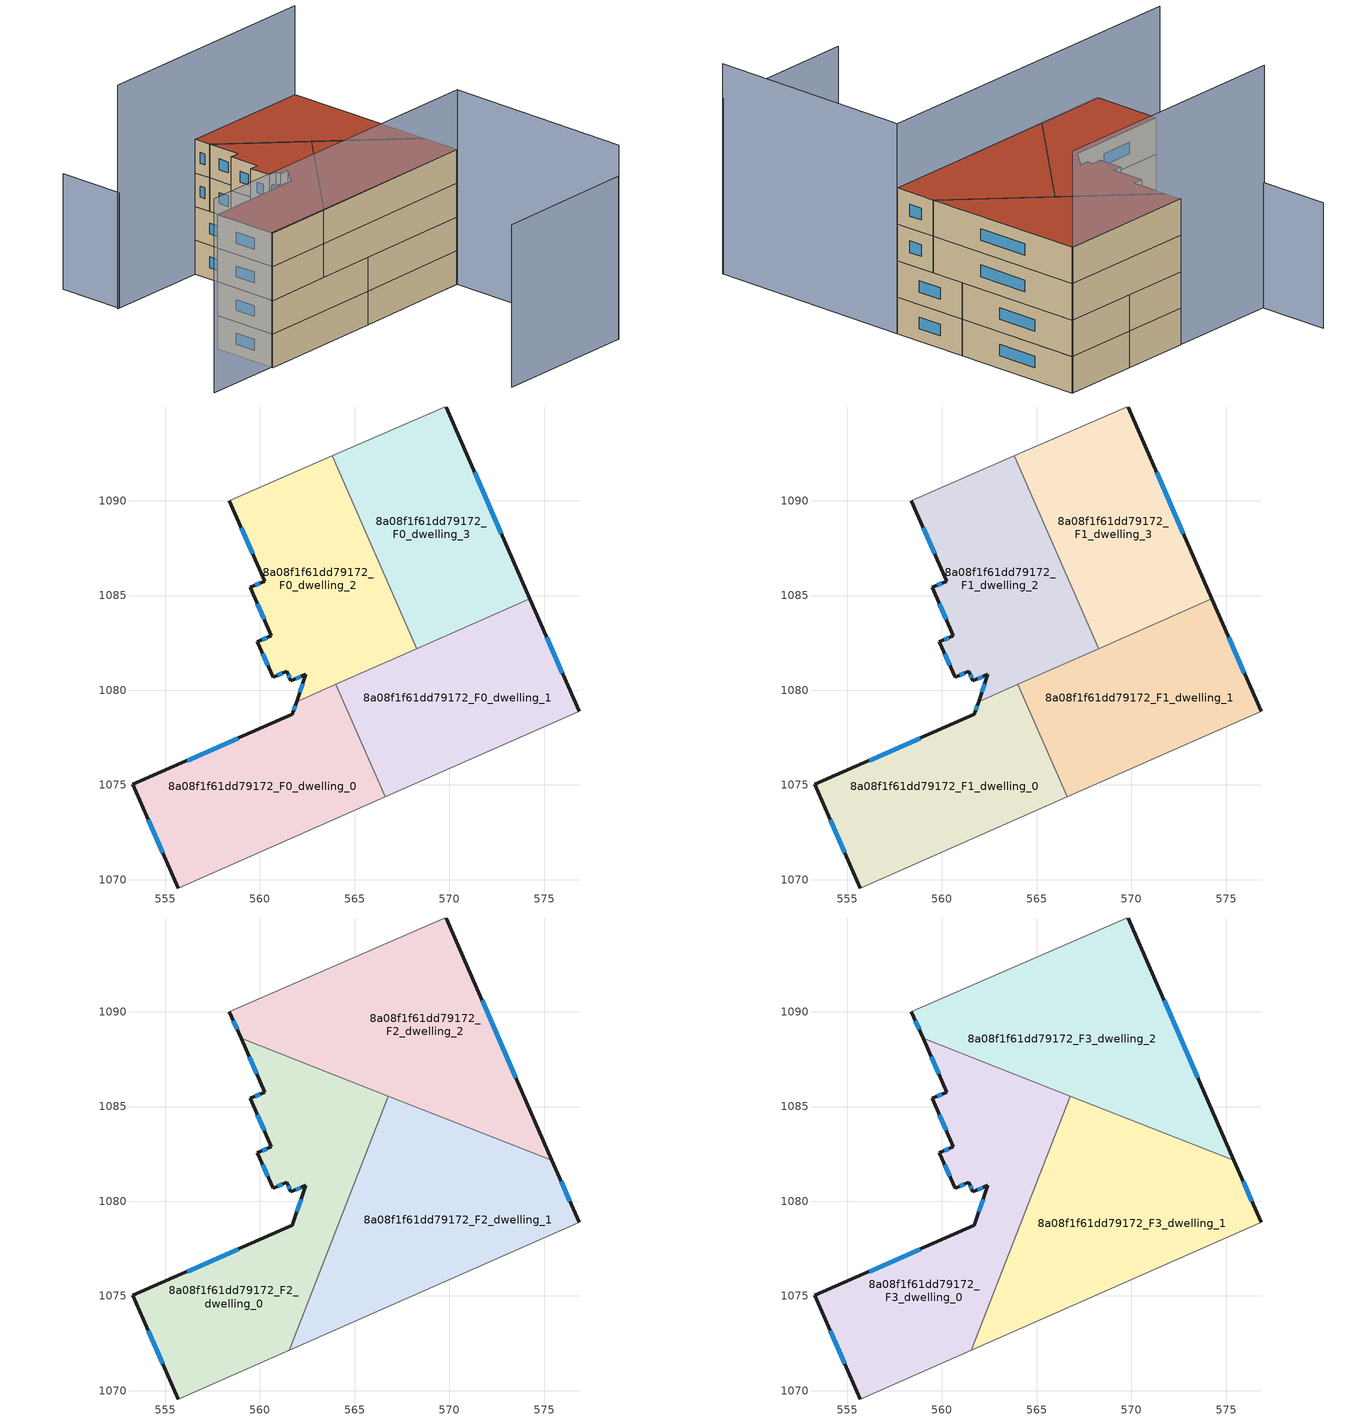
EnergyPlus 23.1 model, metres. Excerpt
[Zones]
8a08f1f61dd79172_F0_dwelling_0
 floor ground (EU_floor_Construction): 564.01,1080.32 566.62,1074.38 555.7,1069.56 553.29,1075.03 561.71,1078.72 561.94,1079.41 z0
 wall outside (EU_wall_Construction): 561.94,1079.41 561.71,1078.72 553.29,1075.03 555.7,1069.56 z0:3
 wall to 8a08f1f61dd79172_F0_dwelling_1 (EU_wall_Construction): 566.62,1074.38 564.01,1080.32 z0:3
 wall adiabatic (EU_wall_Construction): 555.7,1069.56 566.62,1074.38 z0:3
 wall to 8a08f1f61dd79172_F0_dwelling_2 (EU_wall_Construction): 564.01,1080.32 561.94,1079.41 z0:3
 window (EU_Window_Construction): 554.11,1073.17 554.88,1071.42 / 558.85,1077.47 556.16,1076.29 / 561.86,1079.17 561.79,1078.96 z1.02:1.98
8a08f1f61dd79172_F0_dwelling_1
 floor ground (EU_floor_Construction): 574.26,1084.82 576.85,1078.89 576.81,1078.87 566.62,1074.38 564.01,1080.32 z0
 wall outside (EU_wall_Construction): 576.85,1078.89 574.26,1084.82 z0:3
 wall adiabatic (EU_wall_Construction): 566.62,1074.38 576.81,1078.87 576.85,1078.89 z0:3
 wall to 8a08f1f61dd79172_F0_dwelling_3 (EU_wall_Construction): 574.26,1084.82 568.28,1082.2 z0:3
 wall to 8a08f1f61dd79172_F0_dwelling_2 (EU_wall_Construction): 568.28,1082.2 564.01,1080.32 z0:3
 window (EU_Window_Construction): 575.97,1080.91 575.14,1082.8 z1.02:1.98
8a08f1f61dd79172_F0_dwelling_2
 floor ground (EU_floor_Construction): 563.81,1092.37 568.28,1082.2 561.94,1079.41 562.41,1080.83 561.64,1080.5 561.42,1081 560.69,1080.68 559.87,1082.55 560.61,1082.87 559.48,1085.42 560.25,1085.76 558.38,1090.01 z0
 wall outside (EU_wall_Construction): 558.38,1090.01 560.25,1085.76 559.48,1085.42 560.61,1082.87 559.87,1082.55 560.69,1080.68 561.42,1081 561.64,1080.5 562.41,1080.83 561.94,1079.41 z0:3
 wall to 8a08f1f61dd79172_F0_dwelling_3 (EU_wall_Construction): 568.28,1082.2 563.81,1092.37 z0:3
 wall adiabatic (EU_wall_Construction): 563.81,1092.37 558.38,1090.01 z0:3
 window (EU_Window_Construction): 562.25,1080.35 562.1,1079.89 / 561.9,1080.62 562.15,1080.72 / 561.49,1080.83 561.56,1080.67 / 560.94,1080.79 561.17,1080.89 / 560.15,1081.92 560.42,1081.32 / 560.36,1082.76 560.12,1082.66 / 559.87,1084.56 560.22,1083.74 / 559.99,1085.64 559.74,1085.54 / 559.02,1088.57 559.61,1087.21 z1.02:1.98
8a08f1f61dd79172_F0_dwelling_3
 floor ground (EU_floor_Construction): 569.83,1094.95 574.26,1084.82 568.28,1082.2 563.81,1092.37 569.74,1094.94 z0
 wall outside (EU_wall_Construction): 574.26,1084.82 569.83,1094.95 z0:3
 wall adiabatic (EU_wall_Construction): 569.83,1094.95 569.74,1094.94 563.81,1092.37 z0:3
 window (EU_Window_Construction): 572.75,1088.27 571.33,1091.51 z1.02:1.98
8a08f1f61dd79172_F1_dwelling_0
 floor to 8a08f1f61dd79172_F0_dwelling_0 (EU_floor_Construction): 564.01,1080.32 566.62,1074.38 555.7,1069.56 553.29,1075.03 561.71,1078.72 561.94,1079.41 z3
 wall outside (EU_wall_Construction): 561.94,1079.41 561.71,1078.72 553.29,1075.03 555.7,1069.56 z3:6
 wall to 8a08f1f61dd79172_F1_dwelling_1 (EU_wall_Construction): 566.62,1074.38 564.01,1080.32 z3:6
 wall adiabatic (EU_wall_Construction): 555.7,1069.56 566.62,1074.38 z3:6
 wall to 8a08f1f61dd79172_F1_dwelling_2 (EU_wall_Construction): 564.01,1080.32 561.94,1079.41 z3:6
 window (EU_Window_Construction): 554.11,1073.17 554.88,1071.42 / 558.85,1077.47 556.16,1076.29 / 561.86,1079.17 561.79,1078.96 z4.02:4.98
8a08f1f61dd79172_F1_dwelling_1
 floor to 8a08f1f61dd79172_F0_dwelling_1 (EU_floor_Construction): 574.26,1084.82 576.85,1078.89 576.81,1078.87 566.62,1074.38 564.01,1080.32 z3
 wall outside (EU_wall_Construction): 576.85,1078.89 574.26,1084.82 z3:6
 wall adiabatic (EU_wall_Construction): 566.62,1074.38 576.81,1078.87 576.85,1078.89 z3:6
 wall to 8a08f1f61dd79172_F1_dwelling_3 (EU_wall_Construction): 574.26,1084.82 568.28,1082.2 z3:6
 wall to 8a08f1f61dd79172_F1_dwelling_2 (EU_wall_Construction): 568.28,1082.2 564.01,1080.32 z3:6
 window (EU_Window_Construction): 575.97,1080.91 575.14,1082.8 z4.02:4.98
8a08f1f61dd79172_F1_dwelling_2
 floor to 8a08f1f61dd79172_F0_dwelling_2 (EU_floor_Construction): 563.81,1092.37 568.28,1082.2 561.94,1079.41 562.41,1080.83 561.64,1080.5 561.42,1081 560.69,1080.68 559.87,1082.55 560.61,1082.87 559.48,1085.42 560.25,1085.76 558.38,1090.01 z3
 wall outside (EU_wall_Construction): 558.38,1090.01 560.25,1085.76 559.48,1085.42 560.61,1082.87 559.87,1082.55 560.69,1080.68 561.42,1081 561.64,1080.5 562.41,1080.83 561.94,1079.41 z3:6
 wall to 8a08f1f61dd79172_F1_dwelling_3 (EU_wall_Construction): 568.28,1082.2 563.81,1092.37 z3:6
 wall adiabatic (EU_wall_Construction): 563.81,1092.37 558.38,1090.01 z3:6
 window (EU_Window_Construction): 562.25,1080.35 562.1,1079.89 / 561.9,1080.62 562.15,1080.72 / 561.49,1080.83 561.56,1080.67 / 560.94,1080.79 561.17,1080.89 / 560.15,1081.92 560.42,1081.32 / 560.36,1082.76 560.12,1082.66 / 559.87,1084.56 560.22,1083.74 / 559.99,1085.64 559.74,1085.54 / 559.02,1088.57 559.61,1087.21 z4.02:4.98
8a08f1f61dd79172_F1_dwelling_3
 floor to 8a08f1f61dd79172_F0_dwelling_3 (EU_floor_Construction): 569.83,1094.95 574.26,1084.82 568.28,1082.2 563.81,1092.37 569.74,1094.94 z3
 wall outside (EU_wall_Construction): 574.26,1084.82 569.83,1094.95 z3:6
 wall adiabatic (EU_wall_Construction): 569.83,1094.95 569.74,1094.94 563.81,1092.37 z3:6
 window (EU_Window_Construction): 572.75,1088.27 571.33,1091.51 z4.02:4.98
 ceiling adiabatic (EU_roof_Construction): 571.61,1083.66 566.81,1085.54 568.28,1082.2 z6
8a08f1f61dd79172_F2_dwelling_0
 floor to 8a08f1f61dd79172_F1_dwelling_0 (EU_floor_Construction): 564.01,1080.32 564.4,1079.44 561.54,1072.14 555.7,1069.56 553.29,1075.03 561.71,1078.72 561.94,1079.41 z6
 floor to 8a08f1f61dd79172_F1_dwelling_2 (EU_floor_Construction): 566.79,1085.55 564.89,1080.71 561.94,1079.41 562.41,1080.83 561.64,1080.5 561.42,1081 560.69,1080.68 559.87,1082.55 560.61,1082.87 559.48,1085.42 560.25,1085.76 559.01,1088.59 z6
 floor to 8a08f1f61dd79172_F1_dwelling_1 (EU_floor_Construction): 564.89,1080.71 564.4,1079.44 564.01,1080.32 z6
 wall outside (EU_wall_Construction): 559.01,1088.59 560.25,1085.76 559.48,1085.42 560.61,1082.87 559.87,1082.55 560.69,1080.68 561.42,1081 561.64,1080.5 562.41,1080.83 561.71,1078.72 553.29,1075.03 555.7,1069.56 z6:9
 wall to 8a08f1f61dd79172_F2_dwelling_1 (EU_wall_Construction): 561.54,1072.14 566.79,1085.55 z6:9
 wall adiabatic (EU_wall_Construction): 555.7,1069.56 561.54,1072.14 z6:9
 wall to 8a08f1f61dd79172_F2_dwelling_2 (EU_wall_Construction): 566.79,1085.55 559.01,1088.59 z6:9
 window (EU_Window_Construction): 559.99,1085.64 559.74,1085.54 / 559.43,1087.63 559.82,1086.72 / 554.11,1073.17 554.88,1071.42 / 558.85,1077.47 556.16,1076.29 / 562.17,1080.12 561.95,1079.44 / 561.9,1080.62 562.15,1080.72 / 561.49,1080.83 561.56,1080.67 / 560.94,1080.79 561.17,1080.89 / 560.15,1081.92 560.42,1081.32 / 560.36,1082.76 560.12,1082.66 / 559.87,1084.56 560.22,1083.74 z7.02:7.98
8a08f1f61dd79172_F2_dwelling_1
 floor to 8a08f1f61dd79172_F1_dwelling_1 (EU_floor_Construction): 575.42,1082.18 576.85,1078.89 576.81,1078.87 566.62,1074.38 564.4,1079.44 564.89,1080.71 571.61,1083.66 z6
 floor to 8a08f1f61dd79172_F1_dwelling_0 (EU_floor_Construction): 564.4,1079.44 566.62,1074.38 561.54,1072.14 z6
 floor to 8a08f1f61dd79172_F1_dwelling_2 (EU_floor_Construction): 566.81,1085.54 568.28,1082.2 564.89,1080.71 566.79,1085.55 z6
 floor adiabatic (EU_floor_Construction): 571.61,1083.66 568.28,1082.2 566.81,1085.54 z6
 wall outside (EU_wall_Construction): 576.85,1078.89 575.42,1082.17 z6:9
 wall adiabatic (EU_wall_Construction): 561.54,1072.14 576.81,1078.87 576.85,1078.89 z6:9
 wall to 8a08f1f61dd79172_F2_dwelling_2 (EU_wall_Construction): 575.42,1082.17 566.79,1085.55 z6:9
 window (EU_Window_Construction): 576.36,1080.01 575.91,1081.06 z7.02:7.98
8a08f1f61dd79172_F2_dwelling_2
 floor to 8a08f1f61dd79172_F1_dwelling_2 (EU_floor_Construction): 563.81,1092.37 566.81,1085.54 559.01,1088.59 558.38,1090.01 z6
 floor to 8a08f1f61dd79172_F1_dwelling_3 (EU_floor_Construction): 569.83,1094.95 574.26,1084.82 571.61,1083.66 566.81,1085.54 563.81,1092.37 569.74,1094.94 z6
 floor to 8a08f1f61dd79172_F1_dwelling_1 (EU_floor_Construction): 574.26,1084.82 575.42,1082.18 571.61,1083.66 z6
 wall outside (EU_wall_Construction): 575.42,1082.17 569.83,1094.95 / 558.38,1090.01 559.01,1088.59 z6:9
 wall adiabatic (EU_wall_Construction): 569.83,1094.95 569.74,1094.94 558.38,1090.01 z6:9
 window (EU_Window_Construction): 573.51,1086.52 571.73,1090.6 / 558.59,1089.53 558.79,1089.08 z7.02:7.98
8a08f1f61dd79172_F3_dwelling_0
 floor to 8a08f1f61dd79172_F2_dwelling_0 (EU_floor_Construction): 566.79,1085.55 561.54,1072.14 555.7,1069.56 553.29,1075.03 561.71,1078.72 562.41,1080.83 561.64,1080.5 561.42,1081 560.69,1080.68 559.87,1082.55 560.61,1082.87 559.48,1085.42 560.25,1085.76 559.01,1088.59 z9
 wall outside (EU_wall_Construction): 559.01,1088.59 560.25,1085.76 559.48,1085.42 560.61,1082.87 559.87,1082.55 560.69,1080.68 561.42,1081 561.64,1080.5 562.41,1080.83 561.71,1078.72 553.29,1075.03 555.7,1069.56 z9:12
 wall to 8a08f1f61dd79172_F3_dwelling_1 (EU_wall_Construction): 561.54,1072.14 566.79,1085.55 z9:12
 wall adiabatic (EU_wall_Construction): 555.7,1069.56 561.54,1072.14 z9:12
 wall to 8a08f1f61dd79172_F3_dwelling_2 (EU_wall_Construction): 566.79,1085.55 559.01,1088.59 z9:12
 window (EU_Window_Construction): 559.99,1085.64 559.74,1085.54 / 559.43,1087.63 559.82,1086.72 / 554.11,1073.17 554.88,1071.42 / 558.85,1077.47 556.16,1076.29 / 562.17,1080.12 561.95,1079.44 / 561.9,1080.62 562.15,1080.72 / 561.49,1080.83 561.56,1080.67 / 560.94,1080.79 561.17,1080.89 / 560.15,1081.92 560.42,1081.32 / 560.36,1082.76 560.12,1082.66 / 559.87,1084.56 560.22,1083.74 z10.02:10.98
 roof outside (EU_roof_Construction): 561.54,1072.14 566.79,1085.55 559.01,1088.59 560.25,1085.76 559.48,1085.42 560.61,1082.87 559.87,1082.55 560.69,1080.68 561.42,1081 561.64,1080.5 562.41,1080.83 561.71,1078.72 553.29,1075.03 555.7,1069.56 z12
8a08f1f61dd79172_F3_dwelling_1
 floor to 8a08f1f61dd79172_F2_dwelling_1 (EU_floor_Construction): 575.42,1082.17 576.85,1078.89 576.81,1078.87 561.54,1072.14 566.79,1085.55 z9
 wall outside (EU_wall_Construction): 576.85,1078.89 575.42,1082.17 z9:12
 wall adiabatic (EU_wall_Construction): 561.54,1072.14 576.81,1078.87 576.85,1078.89 z9:12
 wall to 8a08f1f61dd79172_F3_dwelling_2 (EU_wall_Construction): 575.42,1082.17 566.79,1085.55 z9:12
 window (EU_Window_Construction): 576.36,1080.01 575.91,1081.06 z10.02:10.98
 roof outside (EU_roof_Construction): 576.81,1078.87 576.85,1078.89 575.42,1082.17 566.79,1085.55 561.54,1072.14 z12
8a08f1f61dd79172_F3_dwelling_2
 floor to 8a08f1f61dd79172_F2_dwelling_2 (EU_floor_Construction): 569.83,1094.95 575.42,1082.17 559.01,1088.59 558.38,1090.01 569.74,1094.94 z9
 wall outside (EU_wall_Construction): 575.42,1082.17 569.83,1094.95 / 558.38,1090.01 559.01,1088.59 z9:12
 wall adiabatic (EU_wall_Construction): 569.83,1094.95 569.74,1094.94 558.38,1090.01 z9:12
 window (EU_Window_Construction): 573.51,1086.52 571.73,1090.6 / 558.59,1089.53 558.79,1089.08 z10.02:10.98
 roof outside (EU_roof_Construction): 575.42,1082.17 569.83,1094.95 569.74,1094.94 558.38,1090.01 559.01,1088.59 z12
shading: 569.77,1094.94 549.53,1086.18 z0:19.9; 547.26,1091.76 549.67,1086.22 z0:10.3; 571.63,1057.48 583.81,1062.83 z0:14.5; 549.13,1066.88 576.86,1078.89 / 576.86,1078.89 583.83,1062.77 z0:17.3
[Building]
EU S2 Campaign: North Axis=0; Terrain=City; Solar Distribution=FullExterior
[Site:Location]
Vienna: Latitude=48; Longitude=16.5; Time Zone=1; Elevation=183
[SizingPeriod:WeatherFileDays]
AnnualSizingPeriod: Begin Month=1; Begin Day of Month=1; End Month=12; End Day of Month=31; Day of Week for Start Day=Monday; Use Weather File Daylight Saving Period=No; Use Weather File Rain and Snow Indicators=No
[MATERIAL]
EU_InternalMass_Material: Roughness=MediumRough; Thickness=0.1; Conductivity=1; Density=1800; Specific Heat=900; Thermal Absorptance=0.9; Solar Absorptance=0.7; Visible Absorptance=0.7
[MATERIAL:NOMASS] Roughness=MediumRough; Thermal Absorptance=0.9; Solar Absorptance=0.7; Visible Absorptance=0.7
Name | Thermal Resistance
EU_wall_NoMass | 0.942466
EU_roof_NoMass | 0.551687
EU_floor_NoMass | 0.66527
[WINDOWMATERIAL:SIMPLEGLAZINGSYSTEM]
EU_Window_SimpleGlazing: UFactor=2.03367; Solar Heat Gain Coefficient=0.65; Visible Transmittance=0.65
[CONSTRUCTION]
EU_wall_Construction: EU_wall_NoMass
EU_roof_Construction: EU_roof_NoMass
EU_floor_Construction: EU_floor_NoMass
EU_Window_Construction: EU_Window_SimpleGlazing
EU_InternalMass_Construction: EU_InternalMass_Material
[ZONE] Type=1; Multiplier=1; Ceiling Height=autocalculate; Floor Area=autocalculate; Part of Total Floor Area=Yes
Name | Volume
8a08f1f61dd79172_F0_dwelling_0; 8a08f1f61dd79172_F1_dwelling_0 | 217.666
8a08f1f61dd79172_F2_dwelling_0; 8a08f1f61dd79172_F3_dwelling_0 | 290.21
8a08f1f61dd79172_F0_dwelling_1; 8a08f1f61dd79172_F1_dwelling_1 | 217.657
8a08f1f61dd79172_F2_dwelling_1; 8a08f1f61dd79172_F3_dwelling_1 | 290.229
8a08f1f61dd79172_F0_dwelling_2; 8a08f1f61dd79172_F1_dwelling_2 | 217.641
8a08f1f61dd79172_F2_dwelling_2; 8a08f1f61dd79172_F3_dwelling_2 | 290.199
8a08f1f61dd79172_F0_dwelling_3; 8a08f1f61dd79172_F1_dwelling_3 | 217.652
[INTERNALMASS] Construction=EU_InternalMass_Construction
Name | Zone or ZoneList | Surface Area
8a08f1f61dd79172_F0_dwelling_0_EU_InternalMass | 8a08f1f61dd79172_F0_dwelling_0 | 72.5549
8a08f1f61dd79172_F0_dwelling_1_EU_InternalMass | 8a08f1f61dd79172_F0_dwelling_1 | 72.5538
8a08f1f61dd79172_F0_dwelling_2_EU_InternalMass | 8a08f1f61dd79172_F0_dwelling_2 | 72.5466
8a08f1f61dd79172_F0_dwelling_3_EU_InternalMass | 8a08f1f61dd79172_F0_dwelling_3 | 72.5474
8a08f1f61dd79172_F1_dwelling_0_EU_InternalMass | 8a08f1f61dd79172_F1_dwelling_0 | 72.5549
8a08f1f61dd79172_F1_dwelling_1_EU_InternalMass | 8a08f1f61dd79172_F1_dwelling_1 | 72.5538
8a08f1f61dd79172_F1_dwelling_2_EU_InternalMass | 8a08f1f61dd79172_F1_dwelling_2 | 72.5466
8a08f1f61dd79172_F1_dwelling_3_EU_InternalMass | 8a08f1f61dd79172_F1_dwelling_3 | 72.5474
8a08f1f61dd79172_F2_dwelling_0_EU_InternalMass | 8a08f1f61dd79172_F2_dwelling_0 | 96.7365
8a08f1f61dd79172_F2_dwelling_1_EU_InternalMass | 8a08f1f61dd79172_F2_dwelling_1 | 96.7418
8a08f1f61dd79172_F2_dwelling_2_EU_InternalMass | 8a08f1f61dd79172_F2_dwelling_2 | 96.7332
8a08f1f61dd79172_F3_dwelling_0_EU_InternalMass | 8a08f1f61dd79172_F3_dwelling_0 | 96.7365
8a08f1f61dd79172_F3_dwelling_1_EU_InternalMass | 8a08f1f61dd79172_F3_dwelling_1 | 96.7418
8a08f1f61dd79172_F3_dwelling_2_EU_InternalMass | 8a08f1f61dd79172_F3_dwelling_2 | 96.7332
[OTHEREQUIPMENT] Fuel Type=Electricity; Design Level Calculation Method=Watts/Area; Power per Zone Floor Area=1; Fraction Latent=0; Fraction Radiant=0; Fraction Lost=0; Carbon Dioxide Generation Rate=0; EndUse Subcategory=EU_Step8_InternalGains
Name | Zone or ZoneList or Space or SpaceList | Schedule
EU_Step8_InternalGain_8a08f1f61dd79172_F0_dwelling_0_f000 | 8a08f1f61dd79172_F0_dwelling_0 | EU_Step8_GainSchedule_8a08f1f61dd79172_F0_dwelling_0_f000
EU_Step8_InternalGain_8a08f1f61dd79172_F0_dwelling_1_f000 | 8a08f1f61dd79172_F0_dwelling_1 | EU_Step8_GainSchedule_8a08f1f61dd79172_F0_dwelling_1_f000
EU_Step8_InternalGain_8a08f1f61dd79172_F0_dwelling_2_f000 | 8a08f1f61dd79172_F0_dwelling_2 | EU_Step8_GainSchedule_8a08f1f61dd79172_F0_dwelling_2_f000
EU_Step8_InternalGain_8a08f1f61dd79172_F0_dwelling_3_f000 | 8a08f1f61dd79172_F0_dwelling_3 | EU_Step8_GainSchedule_8a08f1f61dd79172_F0_dwelling_3_f000
EU_Step8_InternalGain_8a08f1f61dd79172_F1_dwelling_0_f000 | 8a08f1f61dd79172_F1_dwelling_0 | EU_Step8_GainSchedule_8a08f1f61dd79172_F1_dwelling_0_f000
EU_Step8_InternalGain_8a08f1f61dd79172_F1_dwelling_1_f000 | 8a08f1f61dd79172_F1_dwelling_1 | EU_Step8_GainSchedule_8a08f1f61dd79172_F1_dwelling_1_f000
EU_Step8_InternalGain_8a08f1f61dd79172_F1_dwelling_2_f000 | 8a08f1f61dd79172_F1_dwelling_2 | EU_Step8_GainSchedule_8a08f1f61dd79172_F1_dwelling_2_f000
EU_Step8_InternalGain_8a08f1f61dd79172_F1_dwelling_3_f000 | 8a08f1f61dd79172_F1_dwelling_3 | EU_Step8_GainSchedule_8a08f1f61dd79172_F1_dwelling_3_f000
EU_Step8_InternalGain_8a08f1f61dd79172_F2_dwelling_0_f000 | 8a08f1f61dd79172_F2_dwelling_0 | EU_Step8_GainSchedule_8a08f1f61dd79172_F2_dwelling_0_f000
EU_Step8_InternalGain_8a08f1f61dd79172_F2_dwelling_1_f000 | 8a08f1f61dd79172_F2_dwelling_1 | EU_Step8_GainSchedule_8a08f1f61dd79172_F2_dwelling_1_f000
EU_Step8_InternalGain_8a08f1f61dd79172_F2_dwelling_2_f000 | 8a08f1f61dd79172_F2_dwelling_2 | EU_Step8_GainSchedule_8a08f1f61dd79172_F2_dwelling_2_f000
EU_Step8_InternalGain_8a08f1f61dd79172_F3_dwelling_0_f000 | 8a08f1f61dd79172_F3_dwelling_0 | EU_Step8_GainSchedule_8a08f1f61dd79172_F3_dwelling_0_f000
EU_Step8_InternalGain_8a08f1f61dd79172_F3_dwelling_1_f000 | 8a08f1f61dd79172_F3_dwelling_1 | EU_Step8_GainSchedule_8a08f1f61dd79172_F3_dwelling_1_f000
EU_Step8_InternalGain_8a08f1f61dd79172_F3_dwelling_2_f000 | 8a08f1f61dd79172_F3_dwelling_2 | EU_Step8_GainSchedule_8a08f1f61dd79172_F3_dwelling_2_f000
[ZONEVENTILATION:DESIGNFLOWRATE] Schedule=EU_AlwaysOn; Design Flow Rate Calculation Method=AirChanges/Hour; Air Changes per Hour=0.530523; Ventilation Type=Natural; Fan Pressure Rise=0; Fan Total Efficiency=1; Constant Term Coefficient=1; Temperature Term Coefficient=0; Velocity Term Coefficient=0; Velocity Squared Term Coefficient=0; Minimum Indoor Temperature=-100; Maximum Indoor Temperature=100; Delta Temperature=-100; Minimum Outdoor Temperature=-100; Maximum Outdoor Temperature=100; Maximum Wind Speed=40
Name | Zone or ZoneList or Space or SpaceList
EU_ConstantAir_8a08f1f61dd79172_F0_dwelling_0 | 8a08f1f61dd79172_F0_dwelling_0
EU_ConstantAir_8a08f1f61dd79172_F0_dwelling_1 | 8a08f1f61dd79172_F0_dwelling_1
EU_ConstantAir_8a08f1f61dd79172_F0_dwelling_2 | 8a08f1f61dd79172_F0_dwelling_2
EU_ConstantAir_8a08f1f61dd79172_F0_dwelling_3 | 8a08f1f61dd79172_F0_dwelling_3
EU_ConstantAir_8a08f1f61dd79172_F1_dwelling_0 | 8a08f1f61dd79172_F1_dwelling_0
EU_ConstantAir_8a08f1f61dd79172_F1_dwelling_1 | 8a08f1f61dd79172_F1_dwelling_1
EU_ConstantAir_8a08f1f61dd79172_F1_dwelling_2 | 8a08f1f61dd79172_F1_dwelling_2
EU_ConstantAir_8a08f1f61dd79172_F1_dwelling_3 | 8a08f1f61dd79172_F1_dwelling_3
EU_ConstantAir_8a08f1f61dd79172_F2_dwelling_0 | 8a08f1f61dd79172_F2_dwelling_0
EU_ConstantAir_8a08f1f61dd79172_F2_dwelling_1 | 8a08f1f61dd79172_F2_dwelling_1
EU_ConstantAir_8a08f1f61dd79172_F2_dwelling_2 | 8a08f1f61dd79172_F2_dwelling_2
EU_ConstantAir_8a08f1f61dd79172_F3_dwelling_0 | 8a08f1f61dd79172_F3_dwelling_0
EU_ConstantAir_8a08f1f61dd79172_F3_dwelling_1 | 8a08f1f61dd79172_F3_dwelling_1
EU_ConstantAir_8a08f1f61dd79172_F3_dwelling_2 | 8a08f1f61dd79172_F3_dwelling_2
[HVACTEMPLATE:THERMOSTAT] Constant Heating Setpoint=20; Constant Cooling Setpoint=50
EU_HeatOnly_8a08f1f61dd79172_F0_dwelling_0; EU_HeatOnly_8a08f1f61dd79172_F0_dwelling_1; EU_HeatOnly_8a08f1f61dd79172_F0_dwelling_2; EU_HeatOnly_8a08f1f61dd79172_F0_dwelling_3; EU_HeatOnly_8a08f1f61dd79172_F1_dwelling_0; EU_HeatOnly_8a08f1f61dd79172_F1_dwelling_1; EU_HeatOnly_8a08f1f61dd79172_F1_dwelling_2; EU_HeatOnly_8a08f1f61dd79172_F1_dwelling_3; EU_HeatOnly_8a08f1f61dd79172_F2_dwelling_0; EU_HeatOnly_8a08f1f61dd79172_F2_dwelling_1; EU_HeatOnly_8a08f1f61dd79172_F2_dwelling_2; EU_HeatOnly_8a08f1f61dd79172_F3_dwelling_0; EU_HeatOnly_8a08f1f61dd79172_F3_dwelling_1; EU_HeatOnly_8a08f1f61dd79172_F3_dwelling_2
[HVACTEMPLATE:ZONE:IDEALLOADSAIRSYSTEM] System Availability Schedule=EU_AlwaysOn; Maximum Heating Supply Air Temperature=50; Minimum Cooling Supply Air Temperature=13; Maximum Heating Supply Air Humidity Ratio=0.0156; Minimum Cooling Supply Air Humidity Ratio=0.0077; Heating Limit=NoLimit; Cooling Limit=NoLimit; Heating Availability Schedule=EU_AlwaysOn; Cooling Availability Schedule=EU_CoolingOff; Dehumidification Control Type=ConstantSensibleHeatRatio; Cooling Sensible Heat Ratio=0.7; Dehumidification Setpoint=60; Humidification Control Type=None; Humidification Setpoint=30; Outdoor Air Method=None; Outdoor Air Flow Rate per Person=0.00944; Outdoor Air Flow Rate per Zone Floor Area=0; Outdoor Air Flow Rate per Zone=0; Demand Controlled Ventilation Type=None; Outdoor Air Economizer Type=NoEconomizer; Heat Recovery Type=None; Sensible Heat Recovery Effectiveness=0.7; Latent Heat Recovery Effectiveness=0.65
Name | Template Thermostat
8a08f1f61dd79172_F0_dwelling_0 | EU_HeatOnly_8a08f1f61dd79172_F0_dwelling_0
8a08f1f61dd79172_F0_dwelling_1 | EU_HeatOnly_8a08f1f61dd79172_F0_dwelling_1
8a08f1f61dd79172_F0_dwelling_2 | EU_HeatOnly_8a08f1f61dd79172_F0_dwelling_2
8a08f1f61dd79172_F0_dwelling_3 | EU_HeatOnly_8a08f1f61dd79172_F0_dwelling_3
8a08f1f61dd79172_F1_dwelling_0 | EU_HeatOnly_8a08f1f61dd79172_F1_dwelling_0
8a08f1f61dd79172_F1_dwelling_1 | EU_HeatOnly_8a08f1f61dd79172_F1_dwelling_1
8a08f1f61dd79172_F1_dwelling_2 | EU_HeatOnly_8a08f1f61dd79172_F1_dwelling_2
8a08f1f61dd79172_F1_dwelling_3 | EU_HeatOnly_8a08f1f61dd79172_F1_dwelling_3
8a08f1f61dd79172_F2_dwelling_0 | EU_HeatOnly_8a08f1f61dd79172_F2_dwelling_0
8a08f1f61dd79172_F2_dwelling_1 | EU_HeatOnly_8a08f1f61dd79172_F2_dwelling_1
8a08f1f61dd79172_F2_dwelling_2 | EU_HeatOnly_8a08f1f61dd79172_F2_dwelling_2
8a08f1f61dd79172_F3_dwelling_0 | EU_HeatOnly_8a08f1f61dd79172_F3_dwelling_0
8a08f1f61dd79172_F3_dwelling_1 | EU_HeatOnly_8a08f1f61dd79172_F3_dwelling_1
8a08f1f61dd79172_F3_dwelling_2 | EU_HeatOnly_8a08f1f61dd79172_F3_dwelling_2
[SIZING:ZONE] Zone Cooling Design Supply Air Temperature Input Method=SupplyAirTemperature; Zone Cooling Design Supply Air Temperature=13; Zone Heating Design Supply Air Temperature Input Method=SupplyAirTemperature; Zone Heating Design Supply Air Temperature=50; Zone Cooling Design Supply Air Humidity Ratio=0.008; Zone Heating Design Supply Air Humidity Ratio=0.008; Cooling Design Air Flow Method=DesignDay; Cooling Design Air Flow Rate=0; Cooling Minimum Air Flow per Zone Floor Area=0.000762; Cooling Minimum Air Flow=0; Cooling Minimum Air Flow Fraction=0.2; Heating Design Air Flow Method=DesignDay; Heating Design Air Flow Rate=0; Heating Maximum Air Flow per Zone Floor Area=0.002032; Heating Maximum Air Flow=0.141576; Heating Maximum Air Flow Fraction=0.3; Account for Dedicated Outdoor Air System=No; Dedicated Outdoor Air System Control Strategy=NeutralSupplyAir; Dedicated Outdoor Air Low Setpoint Temperature for Design=autosize; Dedicated Outdoor Air High Setpoint Temperature for Design=autosize; Zone Load Sizing Method=Sensible Load Only No Latent Load; Zone Latent Cooling Design Supply Air Humidity Ratio Input Method=HumidityRatioDifference; Zone Cooling Design Supply Air Humidity Ratio Difference=0.005; Zone Latent Heating Design Supply Air Humidity Ratio Input Method=HumidityRatioDifference; Zone Humidification Design Supply Air Humidity Ratio Difference=0.005
8a08f1f61dd79172_F0_dwelling_0; 8a08f1f61dd79172_F0_dwelling_1; 8a08f1f61dd79172_F0_dwelling_2; 8a08f1f61dd79172_F0_dwelling_3; 8a08f1f61dd79172_F1_dwelling_0; 8a08f1f61dd79172_F1_dwelling_1; 8a08f1f61dd79172_F1_dwelling_2; 8a08f1f61dd79172_F1_dwelling_3; 8a08f1f61dd79172_F2_dwelling_0; 8a08f1f61dd79172_F2_dwelling_1; 8a08f1f61dd79172_F2_dwelling_2; 8a08f1f61dd79172_F3_dwelling_0; 8a08f1f61dd79172_F3_dwelling_1; 8a08f1f61dd79172_F3_dwelling_2
[SCHEDULE:CONSTANT]
Name | Hourly Value
EU_AlwaysOn | 1
EU_CoolingOff | 0
[SCHEDULE:FILE] Column Number=1; Rows to Skip at Top=0; Number of Hours of Data=8760; Column Separator=Comma; Interpolate to Timestep=No; Minutes per Item=60; Adjust Schedule for Daylight Savings=Yes
Name | File
EU_Step8_GainSchedule_8a08f1f61dd79172_F0_dwelling_0_f000 | ../../schedules/8a08f1f61dd79172/8a08f1f61dd79172_F0_dwelling_0_f000_gain.csv
EU_Step8_GainSchedule_8a08f1f61dd79172_F0_dwelling_1_f000 | ../../schedules/8a08f1f61dd79172/8a08f1f61dd79172_F0_dwelling_1_f000_gain.csv
EU_Step8_GainSchedule_8a08f1f61dd79172_F0_dwelling_2_f000 | ../../schedules/8a08f1f61dd79172/8a08f1f61dd79172_F0_dwelling_2_f000_gain.csv
EU_Step8_GainSchedule_8a08f1f61dd79172_F0_dwelling_3_f000 | ../../schedules/8a08f1f61dd79172/8a08f1f61dd79172_F0_dwelling_3_f000_gain.csv
EU_Step8_GainSchedule_8a08f1f61dd79172_F1_dwelling_0_f000 | ../../schedules/8a08f1f61dd79172/8a08f1f61dd79172_F1_dwelling_0_f000_gain.csv
EU_Step8_GainSchedule_8a08f1f61dd79172_F1_dwelling_1_f000 | ../../schedules/8a08f1f61dd79172/8a08f1f61dd79172_F1_dwelling_1_f000_gain.csv
EU_Step8_GainSchedule_8a08f1f61dd79172_F1_dwelling_2_f000 | ../../schedules/8a08f1f61dd79172/8a08f1f61dd79172_F1_dwelling_2_f000_gain.csv
EU_Step8_GainSchedule_8a08f1f61dd79172_F1_dwelling_3_f000 | ../../schedules/8a08f1f61dd79172/8a08f1f61dd79172_F1_dwelling_3_f000_gain.csv
EU_Step8_GainSchedule_8a08f1f61dd79172_F2_dwelling_0_f000 | ../../schedules/8a08f1f61dd79172/8a08f1f61dd79172_F2_dwelling_0_f000_gain.csv
EU_Step8_GainSchedule_8a08f1f61dd79172_F2_dwelling_1_f000 | ../../schedules/8a08f1f61dd79172/8a08f1f61dd79172_F2_dwelling_1_f000_gain.csv
EU_Step8_GainSchedule_8a08f1f61dd79172_F2_dwelling_2_f000 | ../../schedules/8a08f1f61dd79172/8a08f1f61dd79172_F2_dwelling_2_f000_gain.csv
EU_Step8_GainSchedule_8a08f1f61dd79172_F3_dwelling_0_f000 | ../../schedules/8a08f1f61dd79172/8a08f1f61dd79172_F3_dwelling_0_f000_gain.csv
EU_Step8_GainSchedule_8a08f1f61dd79172_F3_dwelling_1_f000 | ../../schedules/8a08f1f61dd79172/8a08f1f61dd79172_F3_dwelling_1_f000_gain.csv
EU_Step8_GainSchedule_8a08f1f61dd79172_F3_dwelling_2_f000 | ../../schedules/8a08f1f61dd79172/8a08f1f61dd79172_F3_dwelling_2_f000_gain.csv
